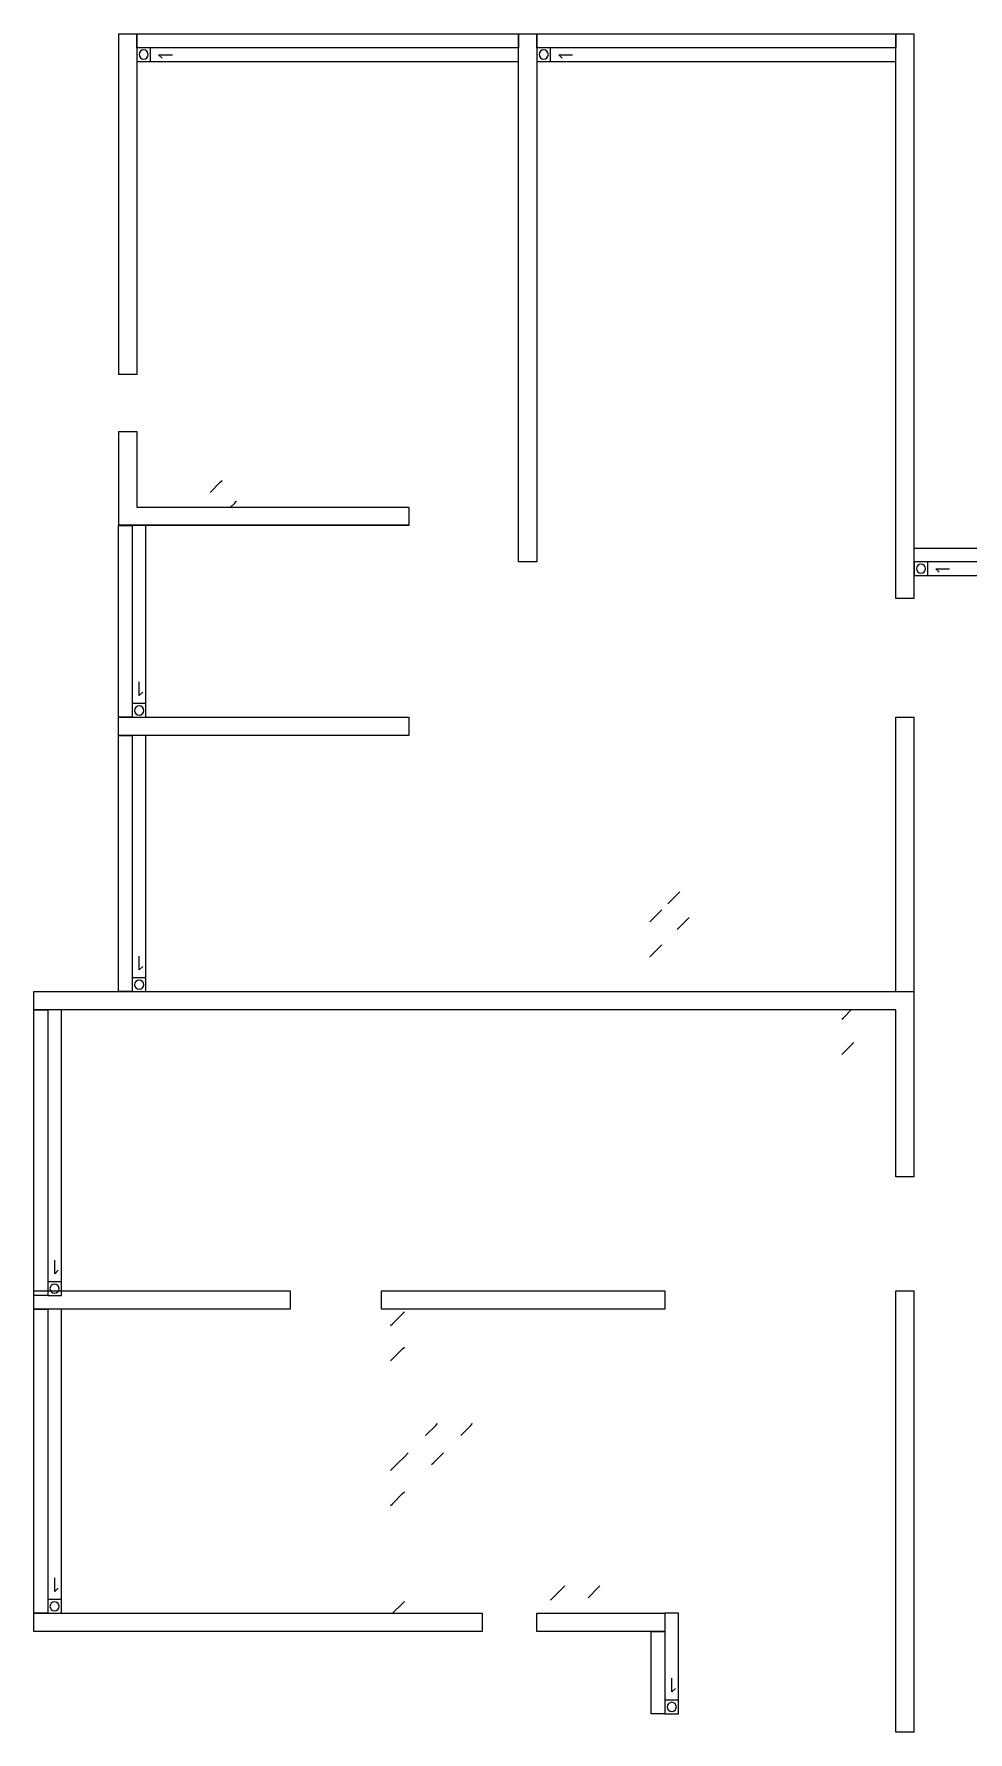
# Model space of a CAD drawing. Header units: millimetres. Extents: x -12551121 to 353735, y 112272 to 285506.
# Drawn here: x 83517 to 93732, y 161951 to 180527 of the extents above; entities that cross this region are included whole.
import ezdxf

# ---------------------------------------------------------------- set-up
doc = ezdxf.new("R2010")
doc.units = ezdxf.units.MM
doc.header["$MEASUREMENT"] = 0
for name, color, linetype in [('AM-LOW WALL', 2, 'Continuous'), ('AM-SCUPPERDRAIN', 2, 'Continuous'), ('SHEARWALL L9-L28', 4, 'Continuous')]:
    doc.layers.add(name, color=color, linetype=linetype)
doc.layers.add('WALL-FILL-1', color=9, linetype='Continuous', lineweight=9)
doc.layers.add('WALL-FILL-2', color=7, linetype='Continuous', lineweight=9)
pattern_1 = [(45, (4847680.4, 2641064.6), (-791.9596, 791.9596), []), (45, (4847680.4, 2642264.6), (-791.9596, 791.9596), [])]

# ---------------------------------------------------------------- blocks, each defined once
blk = doc.blocks.new('FT_1')
at = {"color": 0}
blk.add_lwpolyline([(-75, -75), (-75, 75), (75, 75), (75, -75)], close=True, dxfattribs=at)
blk.add_circle((0, 0), 50, dxfattribs=at)
blk = doc.blocks.new('riser')
at = {"layer": 'WALL-FILL-1'}
h = blk.add_hatch(dxfattribs=at)
h.set_pattern_fill('FP_1', color=251, style=0, pattern_type=2)
h.set_pattern_definition(pattern_1)
h.paths.add_polyline_path([(7547, -30242), (7545, -30222), (6477, -30222), (6478, -30242), (7539, -30242)])
h = blk.add_hatch(dxfattribs=at)
h.set_pattern_fill('FP_1', color=251, style=0, pattern_type=2)
h.set_pattern_definition(pattern_1)
h.paths.add_polyline_path([(7547, -30513), (7567, -30513), (7567, -30222), (7547, -30222), (7547, -30510)])
h = blk.add_hatch(dxfattribs=at)
h.set_pattern_fill('FP_1', color=251, style=0, pattern_type=2)
h.set_pattern_definition(pattern_1)
h.paths.add_polyline_path([(12490, -34742), (12517, -34742), (12517, -34722), (12087, -34722), (12087, -34742), (12467, -34742)])
h = blk.add_hatch(dxfattribs=at)
h.set_pattern_fill('FP_1', color=251, style=0, pattern_type=2)
h.set_pattern_definition(pattern_1)
h.paths.add_polyline_path([(12087, -35813), (12107, -35813), (12107, -34742), (12087, -34742), (12087, -35761)])
h = blk.add_hatch(dxfattribs=at)
h.set_pattern_fill('FP_1', color=251, style=0, pattern_type=2)
h.set_pattern_definition(pattern_1)
h.paths.add_polyline_path([(12517, -35813), (12517, -34742), (12497, -34742), (12497, -35813)])
h = blk.add_hatch(dxfattribs=at)
h.set_pattern_fill('FP_1', color=251, style=0, pattern_type=2)
h.set_pattern_definition(pattern_1)
h.paths.add_polyline_path([(14207, -35243), (14777, -35243), (14777, -35223), (14187, -35223), (14187, -35243)])
h = blk.add_hatch(dxfattribs=at)
h.set_pattern_fill('FP_1', color=251, style=0, pattern_type=2)
h.set_pattern_definition(pattern_1)
h.paths.add_polyline_path([(14207, -35813), (14207, -35243), (14187, -35243), (14187, -35813)])
h = blk.add_hatch(dxfattribs=at)
h.set_pattern_fill('FP_1', color=251, style=0, pattern_type=2)
h.set_pattern_definition(pattern_1)
h.paths.add_polyline_path([(14187, -36583), (14207, -36583), (14207, -36013), (14187, -36013), (14187, -36582)])
h = blk.add_hatch(dxfattribs=at)
h.set_pattern_fill('FP_1', color=251, style=0, pattern_type=2)
h.set_pattern_definition(pattern_1)
h.paths.add_polyline_path([(14777, -36603), (14777, -36583), (14187, -36583), (14187, -36603), (14770, -36603)])
h = blk.add_hatch(dxfattribs=at)
h.set_pattern_fill('FP_1', color=251, style=0, pattern_type=2)
h.set_pattern_definition(pattern_1)
h.paths.add_polyline_path([(9122, -39212), (9122, -39157), (9152, -39157), (9152, -39137), (9102, -39137), (9102, -39212)])
h.paths.add_polyline_path([(8202, -39212), (8202, -39137), (8152, -39137), (8152, -39157), (8182, -39157), (8182, -39212)])
h = blk.add_hatch(dxfattribs=at)
h.set_pattern_fill('FP_1', color=251, style=0, pattern_type=2)
h.set_pattern_definition(pattern_1)
h.paths.add_polyline_path([(9152, -39287), (9152, -39267), (9122, -39267), (9122, -39212), (9102, -39212), (9102, -39287), (9129, -39287)])
h.paths.add_polyline_path([(8202, -39287), (8202, -39212), (8182, -39212), (8182, -39267), (8152, -39267), (8152, -39287), (8193, -39287)])
h = blk.add_hatch(dxfattribs=at)
h.set_pattern_fill('FP_1', color=251, style=0, pattern_type=2)
h.set_pattern_definition(pattern_1)
h.paths.add_polyline_path([(9252, -40538), (9272, -40538), (9272, -39288), (9252, -39288), (9252, -40422)])
h = blk.add_hatch(dxfattribs=at)
h.set_pattern_fill('FP_1', color=251, style=0, pattern_type=2)
h.set_pattern_definition(pattern_1)
h.paths.add_polyline_path([(9382, -40538), (9402, -40538), (9402, -39288), (9382, -39288), (9382, -40422)])
h = blk.add_hatch(dxfattribs=at)
h.set_pattern_fill('FP_1', color=251, style=0, pattern_type=2)
h.set_pattern_definition(pattern_1)
h.paths.add_polyline_path([(9292, -40967), (9292, -40558), (9272, -40558), (9272, -40967)])
h = blk.add_hatch(dxfattribs=at)
h.set_pattern_fill('FP_1', color=251, style=0, pattern_type=2)
h.set_pattern_definition(pattern_1)
h.paths.add_polyline_path([(9382, -40558), (10482, -40558), (10482, -40538), (9382, -40538)])
h = blk.add_hatch(dxfattribs=at)
h.set_pattern_fill('FP_1', color=251, style=0, pattern_type=2)
h.set_pattern_definition(pattern_1)
h.paths.add_polyline_path([(10502, -40987), (10502, -40538), (10482, -40538), (10482, -40987)])
h = blk.add_hatch(dxfattribs=at)
h.set_pattern_fill('FP_1', color=251, style=0, pattern_type=2)
h.set_pattern_definition(pattern_1)
h.paths.add_polyline_path([(9272, -42613), (9272, -40987), (9252, -40987), (9252, -42613)])
h = blk.add_hatch(dxfattribs=at)
h.set_pattern_fill('FP_1', color=251, style=0, pattern_type=2)
h.set_pattern_definition(pattern_1)
h.paths.add_polyline_path([(10372, -40987), (10482, -40987), (10482, -40967), (9382, -40967), (9382, -40987), (10226, -40987)])
h = blk.add_hatch(dxfattribs=at)
h.set_pattern_fill('FP_1', color=251, style=0, pattern_type=2)
h.set_pattern_definition(pattern_1)
h.paths.add_polyline_path([(9402, -42613), (9402, -40987), (9382, -40987), (9382, -42613)])
h = blk.add_hatch(dxfattribs=at)
h.set_pattern_fill('FP_1', color=251, style=0, pattern_type=2)
h.set_pattern_definition(pattern_1)
h.paths.add_polyline_path([(11002, -42613), (11022, -42613), (11022, -42313), (11002, -42313), (11002, -42602)])
h = blk.add_hatch(dxfattribs=at)
h.set_pattern_fill('FP_1', color=251, style=0, pattern_type=2)
h.set_pattern_definition(pattern_1)
h.paths.add_polyline_path([(11448, -42333), (12232, -42333), (12230, -42313), (11022, -42313), (11022, -42333), (11205, -42333)])
h = blk.add_hatch(dxfattribs=at)
h.set_pattern_fill('FP_1', color=251, style=0, pattern_type=2)
h.set_pattern_definition(pattern_1)
h.paths.add_polyline_path([(12252, -42613), (12252, -42313), (12232, -42313), (12232, -42613)])
at = {"layer": 'WALL-FILL-2'}
h = blk.add_hatch(dxfattribs=at)
h.set_pattern_fill('FP_1', color=251, style=0, pattern_type=2)
h.set_pattern_definition(pattern_1)
h.paths.add_polyline_path([(6864, -30352), (7437, -30352), (7437, -30242), (6477, -30242), (6477, -30352), (6558, -30352)])
h = blk.add_hatch(dxfattribs=at)
h.set_pattern_fill('FP_1', color=251, style=0, pattern_type=2)
h.set_pattern_definition(pattern_1)
h.paths.add_polyline_path([(7447, -30513), (7547, -30510), (7547, -30242), (7437, -30242), (7437, -30513)])
h = blk.add_hatch(dxfattribs=at)
h.set_pattern_fill('FP_1', color=251, style=0, pattern_type=2)
h.set_pattern_definition(pattern_1)
h.paths.add_polyline_path([(12428, -34852), (12497, -34852), (12497, -34742), (12107, -34742), (12107, -34852), (12414, -34852)])
h = blk.add_hatch(dxfattribs=at)
h.set_pattern_fill('FP_1', color=251, style=0, pattern_type=2)
h.set_pattern_definition(pattern_1)
h.paths.add_polyline_path([(12207, -35813), (12217, -35813), (12217, -34852), (12107, -34852), (12107, -35813)])
h = blk.add_hatch(dxfattribs=at)
h.set_pattern_fill('FP_1', color=251, style=0, pattern_type=2)
h.set_pattern_definition(pattern_1)
h.paths.add_polyline_path([(12497, -35813), (12497, -34852), (12387, -34852), (12387, -35813)])
h = blk.add_hatch(dxfattribs=at)
h.set_pattern_fill('FP_1', color=251, style=0, pattern_type=2)
h.set_pattern_definition(pattern_1)
h.paths.add_polyline_path([(14370, -35353), (14777, -35353), (14775, -35243), (14207, -35243), (14207, -35353), (14329, -35353)])
h = blk.add_hatch(dxfattribs=at)
h.set_pattern_fill('FP_1', color=251, style=0, pattern_type=2)
h.set_pattern_definition(pattern_1)
h.paths.add_polyline_path([(14317, -35813), (14317, -35353), (14207, -35353), (14207, -35813)])
h = blk.add_hatch(dxfattribs=at)
h.set_pattern_fill('FP_1', color=251, style=0, pattern_type=2)
h.set_pattern_definition(pattern_1)
h.paths.add_polyline_path([(14207, -36473), (14317, -36473), (14317, -36013), (14207, -36013), (14207, -36114)])
h = blk.add_hatch(dxfattribs=at)
h.set_pattern_fill('FP_1', color=251, style=0, pattern_type=2)
h.set_pattern_definition(pattern_1)
h.paths.add_polyline_path([(14773, -36583), (14777, -36583), (14777, -36473), (14207, -36473), (14207, -36583), (14504, -36583)])
h = blk.add_hatch(dxfattribs=at)
h.set_pattern_fill('FP_1', color=251, style=0, pattern_type=2)
h.set_pattern_definition(pattern_1)
h.paths.add_polyline_path([(9152, -39267), (9152, -39157), (9122, -39157), (9122, -39267)])
h.paths.add_polyline_path([(8152, -39267), (8182, -39267), (8182, -39157), (8152, -39157), (8152, -39212)])
h = blk.add_hatch(dxfattribs=at)
h.set_pattern_fill('FP_1', color=251, style=0, pattern_type=2)
h.set_pattern_definition(pattern_1)
h.paths.add_polyline_path([(9292, -40558), (9382, -40558), (9382, -39288), (9272, -39288), (9272, -40558)])
h = blk.add_hatch(dxfattribs=at)
h.set_pattern_fill('FP_1', color=251, style=0, pattern_type=2)
h.set_pattern_definition(pattern_1)
h.paths.add_polyline_path([(9402, -40967), (9402, -40558), (9292, -40558), (9292, -40967), (9382, -40967)])
h = blk.add_hatch(dxfattribs=at)
h.set_pattern_fill('FP_1', color=251, style=0, pattern_type=2)
h.set_pattern_definition(pattern_1)
h.paths.add_polyline_path([(9402, -40668), (10372, -40667), (10372, -40558), (9402, -40558), (9402, -40667)])
h = blk.add_hatch(dxfattribs=at)
h.set_pattern_fill('FP_1', color=251, style=0, pattern_type=2)
h.set_pattern_definition(pattern_1)
h.paths.add_polyline_path([(10472, -40967), (10482, -40967), (10482, -40558), (10372, -40558), (10372, -40967)])
h = blk.add_hatch(dxfattribs=at)
h.set_pattern_fill('FP_1', color=251, style=0, pattern_type=2)
h.set_pattern_definition(pattern_1)
h.paths.add_polyline_path([(9402, -40967), (10372, -40967), (10372, -40857), (9402, -40858)])
h = blk.add_hatch(dxfattribs=at)
h.set_pattern_fill('FP_1', color=251, style=0, pattern_type=2)
h.set_pattern_definition(pattern_1)
h.paths.add_polyline_path([(9382, -42613), (9382, -40967), (9272, -40967), (9272, -42613)])
h = blk.add_hatch(dxfattribs=at)
h.set_pattern_fill('FP_1', color=251, style=0, pattern_type=2)
h.set_pattern_definition(pattern_1)
h.paths.add_polyline_path([(11022, -42613), (11132, -42613), (11132, -42333), (11022, -42333), (11022, -42602)])
h = blk.add_hatch(dxfattribs=at)
h.set_pattern_fill('FP_1', color=251, style=0, pattern_type=2)
h.set_pattern_definition(pattern_1)
h.paths.add_polyline_path([(11132, -42443), (12122, -42442), (12122, -42333), (11132, -42333), (11132, -42442)])
h = blk.add_hatch(dxfattribs=at)
h.set_pattern_fill('FP_1', color=251, style=0, pattern_type=2)
h.set_pattern_definition(pattern_1)
h.paths.add_polyline_path([(12232, -42613), (12232, -42333), (12122, -42333), (12122, -42613)])

msp = doc.modelspace()

# ---------------------------------------------------------------- linework, layer by layer
at = {"layer": 'AM-LOW WALL'}
for points in [[(88817.2, 180526.5), (88817.2, 180376.5), (84642.2, 180376.5), (84642.2, 180526.5)], [(92942.2, 180526.5), (92942.2, 180376.5), (89017.2, 180376.5), (89017.2, 180526.5)], [(84442.2, 175151.5), (84592.2, 175151.5), (84592.2, 173051.5), (84442.2, 173051.5)], [(94642.2, 174901.5), (94642.2, 174751.5), (93142.2, 174751.5), (93142.2, 174901.5)], [(84442.2, 172851.5), (84592.2, 172851.5), (84592.2, 170051.5), (84442.2, 170051.5)], [(83517.2, 169851.5), (83667.2, 169851.5), (83667.2, 166726.5), (83517.2, 166726.5)], [(83517.2, 166576.5), (83667.2, 166576.5), (83667.2, 163251.5), (83517.2, 163251.5)], [(90267.2, 163051.5), (90417.2, 163051.5), (90417.2, 162151.5), (90267.2, 162151.5)]]:
    msp.add_lwpolyline(points, close=True, dxfattribs=at)
at = {"layer": 'AM-LOW WALL', "elevation": 0}
for points in [[(88817.2, 180526.5), (88817.2, 180376.5), (84642.2, 180376.5), (84642.2, 180526.5)], [(92942.2, 180526.5), (92942.2, 180376.5), (89017.2, 180376.5), (89017.2, 180526.5)], [(84442.2, 175151.5), (84592.2, 175151.5), (84592.2, 173051.5), (84442.2, 173051.5)], [(94642.2, 174901.5), (94642.2, 174751.5), (93142.2, 174751.5), (93142.2, 174901.5)], [(84442.2, 172851.5), (84592.2, 172851.5), (84592.2, 170051.5), (84442.2, 170051.5)], [(83517.2, 169851.5), (83667.2, 169851.5), (83667.2, 166726.5), (83517.2, 166726.5)], [(83517.2, 166576.5), (83667.2, 166576.5), (83667.2, 163251.5), (83517.2, 163251.5)], [(90267.2, 163051.5), (90417.2, 163051.5), (90417.2, 162151.5), (90267.2, 162151.5)]]:
    msp.add_lwpolyline(points, close=True, dxfattribs=at)
at = {"layer": 'AM-SCUPPERDRAIN', "color": 9}
for points in [[(84792.2, 180226.5), (88817.2, 180226.5)], [(84917.9, 180262.5), (84880.4, 180300), (85030.4, 180300)], [(89167.2, 180226.5), (92942.2, 180226.5)], [(89292.9, 180262.5), (89255.4, 180300), (89405.4, 180300)], [(84742.2, 173201.5), (84742.2, 175151.5)], [(93417.9, 174637.5), (93380.4, 174675), (93530.4, 174675)], [(93142.2, 174601.5), (94642.2, 174601.5)], [(84706.2, 173327.1), (84668.7, 173289.6), (84668.7, 173439.6)], [(84742.2, 170201.5), (84742.2, 172851.5)], [(84706.2, 170327.1), (84668.7, 170289.6), (84668.7, 170439.6)], [(83817.2, 166876.5), (83817.2, 169851.5)], [(83781.2, 167002.1), (83743.7, 166964.6), (83743.7, 167114.6)], [(83817.2, 163401.5), (83817.2, 166576.5)], [(83781.2, 163527.1), (83743.7, 163489.6), (83743.7, 163639.6)], [(90567.2, 162301.5), (90567.2, 163251.5), (90417.2, 163251.5)], [(90531.2, 162427.1), (90493.7, 162389.6), (90493.7, 162539.6)]]:
    msp.add_lwpolyline(points, dxfattribs=at)
at = {"layer": 'AM-SCUPPERDRAIN', "color": 9, "elevation": 0}
for points in [[(84792.2, 180226.5), (88817.2, 180226.5)], [(84917.9, 180262.5), (84880.4, 180300), (85030.4, 180300)], [(89167.2, 180226.5), (92942.2, 180226.5)], [(89292.9, 180262.5), (89255.4, 180300), (89405.4, 180300)], [(84742.2, 173201.5), (84742.2, 175151.5)], [(93417.9, 174637.5), (93380.4, 174675), (93530.4, 174675)], [(93142.2, 174601.5), (94642.2, 174601.5)], [(84706.2, 173327.1), (84668.7, 173289.6), (84668.7, 173439.6)], [(84742.2, 170201.5), (84742.2, 172851.5)], [(84706.2, 170327.1), (84668.7, 170289.6), (84668.7, 170439.6)], [(83817.2, 166876.5), (83817.2, 169851.5)], [(83781.2, 167002.1), (83743.7, 166964.6), (83743.7, 167114.6)], [(83817.2, 163401.5), (83817.2, 166576.5)], [(83781.2, 163527.1), (83743.7, 163489.6), (83743.7, 163639.6)], [(90567.2, 162301.5), (90567.2, 163251.5), (90417.2, 163251.5)], [(90531.2, 162427.1), (90493.7, 162389.6), (90493.7, 162539.6)]]:
    msp.add_lwpolyline(points, dxfattribs=at)
at = {"layer": 'SHEARWALL L9-L28', "color": 1}
for p, q in [((84442.2, 180526.6, 0), (84642.2, 180526.6, 0)), ((84442.2, 180526.6, 0), (84442.2, 176801.4, 0)), ((84442.2, 180526.6, 0), (84642.2, 180526.6, 0)), ((84442.2, 180526.6, 0), (84442.2, 176801.4, 0)), ((84442.2, 180526.6, 0), (84642.2, 180526.6, 0)), ((84442.2, 180526.6, 0), (84442.2, 176801.4, 0)), ((84442.2, 180526.6, 0), (84642.2, 180526.6, 0)), ((84442.2, 180526.6, 0), (84442.2, 176801.4, 0)), ((84442.2, 180526.6, 0), (84642.2, 180526.6, 0)), ((84442.2, 180526.6, 0), (84442.2, 176801.4, 0)), ((84442.2, 180526.6, 0), (84642.2, 180526.6, 0)), ((84442.2, 180526.6, 0), (84442.2, 176801.4, 0)), ((84442.2, 180526.6, 0), (84642.2, 180526.6, 0)), ((84442.2, 180526.6, 0), (84442.2, 176801.4, 0)), ((84442.2, 180526.5, 0), (84642.2, 180526.5, 0)), ((84442.2, 180526.5), (84442.2, 176801.3)), ((84442.2, 180526.5), (84642.2, 180526.5)), ((84442.2, 180526.5, 0), (84442.2, 176801.3, 0)), ((84442.2, 180526.5, 0), (84642.2, 180526.5, 0)), ((84442.2, 180526.5, 0), (84442.2, 176801.3, 0)), ((84442.2, 180526.5, 0), (84642.2, 180526.5, 0)), ((84442.2, 180526.5, 0), (84442.2, 176801.3, 0)), ((84442.2, 180526.5, 0), (84642.2, 180526.5, 0)), ((84442.2, 180526.5, 0), (84442.2, 176801.3, 0)), ((84442.2, 180526.5, 0), (84642.2, 180526.5, 0)), ((84442.2, 180526.5, 0), (84442.2, 176801.3, 0)), ((84442.2, 180526.5, 0), (84642.2, 180526.5, 0)), ((84442.2, 180526.5, 0), (84442.2, 176801.4, 0)), ((84642.2, 180526.6, 0), (84642.2, 176801.4, 0)), ((84642.2, 180526.6, 0), (84642.2, 176801.4, 0)), ((84642.2, 180526.6, 0), (84642.2, 176801.4, 0)), ((84642.2, 180526.6, 0), (84642.2, 176801.4, 0)), ((84642.2, 180526.6, 0), (84642.2, 176801.4, 0)), ((84642.2, 180526.6, 0), (84642.2, 176801.4, 0)), ((84642.2, 180526.6, 0), (84642.2, 176801.4, 0)), ((84642.2, 180526.5), (84642.2, 176801.3)), ((84642.2, 180526.5, 0), (84642.2, 176801.3, 0)), ((84642.2, 180526.5, 0), (84642.2, 176801.3, 0)), ((84642.2, 180526.5, 0), (84642.2, 176801.3, 0)), ((84642.2, 180526.5, 0), (84642.2, 176801.3, 0)), ((84642.2, 180526.5, 0), (84642.2, 176801.3, 0)), ((84642.2, 180526.5, 0), (84642.2, 176801.4, 0)), ((88817.2, 174751.5, 0), (88817.2, 180526.3, 0)), ((88817.2, 180526.3, 0), (89017.2, 180526.3, 0)), ((88817.2, 174751.5, 0), (88817.2, 180526.3, 0)), ((88817.2, 180526.3, 0), (89017.2, 180526.3, 0)), ((88817.2, 174751.6, 0), (88817.2, 180526.3, 0)), ((88817.2, 180526.3, 0), (89017.2, 180526.3, 0)), ((88817.2, 174751.6, 0), (88817.2, 180526.3, 0)), ((88817.2, 180526.3, 0), (89017.2, 180526.3, 0)), ((88817.2, 174751.6, 0), (88817.2, 180526.3, 0)), ((88817.2, 180526.3, 0), (89017.2, 180526.3, 0)), ((88817.2, 174751.6, 0), (88817.2, 180526.3, 0)), ((88817.2, 180526.3, 0), (89017.2, 180526.3, 0)), ((88817.2, 174751.6, 0), (88817.2, 180526.3, 0)), ((88817.2, 180526.3, 0), (89017.2, 180526.3, 0)), ((88817.2, 174751.6, 0), (88817.2, 180526.3, 0)), ((88817.2, 180526.3, 0), (89017.2, 180526.3, 0)), ((88817.2, 174751.6, 0), (88817.2, 180526.3, 0)), ((88817.2, 180526.3, 0), (89017.2, 180526.3, 0)), ((88817.2, 174751.5, 0), (88817.2, 180526.2, 0)), ((88817.2, 180526.2, 0), (89017.2, 180526.2, 0)), ((88817.2, 174751.5), (88817.2, 180526.2)), ((88817.2, 180526.2), (89017.2, 180526.2)), ((88817.2, 174751.5, 0), (88817.2, 180526.2, 0)), ((88817.2, 180526.2, 0), (89017.2, 180526.2, 0)), ((88817.2, 174751.5, 0), (88817.2, 180526.2, 0)), ((88817.2, 180526.2, 0), (89017.2, 180526.2, 0)), ((88817.2, 174751.5, 0), (88817.2, 180526.2, 0)), ((88817.2, 180526.2, 0), (89017.2, 180526.2, 0)), ((89017.2, 180526.3, 0), (89017.2, 174751.5, 0)), ((89017.2, 180526.3, 0), (89017.2, 174751.5, 0)), ((89017.2, 180526.3, 0), (89017.2, 174751.6, 0)), ((89017.2, 180526.3, 0), (89017.2, 174751.6, 0)), ((89017.2, 180526.3, 0), (89017.2, 174751.6, 0)), ((89017.2, 180526.3, 0), (89017.2, 174751.6, 0)), ((89017.2, 180526.3, 0), (89017.2, 174751.6, 0)), ((89017.2, 180526.3, 0), (89017.2, 174751.6, 0)), ((89017.2, 180526.3, 0), (89017.2, 174751.6, 0)), ((89017.2, 180526.2, 0), (89017.2, 174751.5, 0)), ((89017.2, 180526.2), (89017.2, 174751.5)), ((89017.2, 180526.2, 0), (89017.2, 174751.5, 0)), ((89017.2, 180526.2, 0), (89017.2, 174751.5, 0)), ((89017.2, 180526.2, 0), (89017.2, 174751.5, 0)), ((92942.2, 180526.3, 0), (93142.2, 180526.3, 0)), ((92942.2, 174352.1, 0), (92942.2, 180526.3, 0)), ((92942.2, 180526.3, 0), (93142.2, 180526.3, 0)), ((92942.2, 174352.1, 0), (92942.2, 180526.3, 0)), ((92942.2, 180526.3, 0), (93142.2, 180526.3, 0)), ((92942.2, 174352.1, 0), (92942.2, 180526.3, 0)), ((92942.2, 180526.3, 0), (93142.2, 180526.3, 0)), ((92942.2, 174352.1, 0), (92942.2, 180526.3, 0)), ((92942.2, 180526.3, 0), (93142.2, 180526.3, 0)), ((92942.2, 174352.1, 0), (92942.2, 180526.3, 0)), ((92942.2, 180526.3, 0), (93142.2, 180526.3, 0)), ((92942.2, 174352.1, 0), (92942.2, 180526.3, 0)), ((92942.2, 180526.3, 0), (93142.2, 180526.3, 0)), ((92942.2, 174352.1, 0), (92942.2, 180526.3, 0)), ((92942.2, 180526.3, 0), (93142.2, 180526.3, 0)), ((92942.2, 174352.1, 0), (92942.2, 180526.3, 0)), ((92942.2, 180526.3, 0), (93142.2, 180526.3, 0)), ((92942.2, 174352.2, 0), (92942.2, 180526.3, 0)), ((92942.2, 180526.2, 0), (93142.2, 180526.2, 0)), ((92942.2, 174352), (92942.2, 180526.2)), ((92942.2, 180526.2), (93142.2, 180526.2)), ((92942.2, 174352, 0), (92942.2, 180526.2, 0)), ((92942.2, 180526.2, 0), (93142.2, 180526.2, 0)), ((92942.2, 174352, 0), (92942.2, 180526.2, 0)), ((92942.2, 180526.2, 0), (93142.2, 180526.2, 0)), ((92942.2, 174352, 0), (92942.2, 180526.2, 0)), ((92942.2, 180526.2, 0), (93142.2, 180526.2, 0)), ((92942.2, 174352.1, 0), (92942.2, 180526.2, 0)), ((93142.2, 174352.1, 0), (93142.2, 180526.3, 0)), ((93142.2, 174352.1, 0), (93142.2, 180526.3, 0)), ((93142.2, 174352.1, 0), (93142.2, 180526.3, 0)), ((93142.2, 174352.1, 0), (93142.2, 180526.3, 0)), ((93142.2, 174352.1, 0), (93142.2, 180526.3, 0)), ((93142.2, 174352.1, 0), (93142.2, 180526.3, 0)), ((93142.2, 174352.1, 0), (93142.2, 180526.3, 0)), ((93142.2, 174352.1, 0), (93142.2, 180526.3, 0)), ((93142.2, 174352.2, 0), (93142.2, 180526.3, 0)), ((93142.2, 174352), (93142.2, 180526.2)), ((93142.2, 174352, 0), (93142.2, 180526.2, 0)), ((93142.2, 174352, 0), (93142.2, 180526.2, 0)), ((93142.2, 174352, 0), (93142.2, 180526.2, 0)), ((93142.2, 174352.1, 0), (93142.2, 180526.2, 0)), ((84642.2, 176801.4, 0), (84442.2, 176801.4, 0)), ((84642.2, 176801.4, 0), (84442.2, 176801.4, 0)), ((84642.2, 176801.4, 0), (84442.2, 176801.4, 0)), ((84642.2, 176801.4, 0), (84442.2, 176801.4, 0)), ((84642.2, 176801.4, 0), (84442.2, 176801.4, 0)), ((84642.2, 176801.4, 0), (84442.2, 176801.4, 0)), ((84642.2, 176801.4, 0), (84442.2, 176801.4, 0)), ((84642.2, 176801.4, 0), (84442.2, 176801.4, 0)), ((84642.2, 176801.3, 0), (84442.2, 176801.3, 0)), ((84642.2, 176801.3), (84442.2, 176801.3)), ((84642.2, 176801.3, 0), (84442.2, 176801.3, 0)), ((84642.2, 176801.3, 0), (84442.2, 176801.3, 0)), ((84642.2, 176801.3, 0), (84442.2, 176801.3, 0)), ((84642.2, 176801.3, 0), (84442.2, 176801.3, 0)), ((84442.2, 176176.6, 0), (84642.2, 176176.6, 0)), ((84442.2, 176176.6, 0), (84442.2, 175151.6, 0)), ((84442.2, 176176.6, 0), (84642.2, 176176.6, 0)), ((84442.2, 176176.6, 0), (84442.2, 175151.6, 0)), ((84442.2, 176176.6, 0), (84642.2, 176176.6, 0)), ((84442.2, 176176.6, 0), (84442.2, 175151.6, 0)), ((84442.2, 176176.6, 0), (84642.2, 176176.6, 0)), ((84442.2, 176176.6, 0), (84442.2, 175151.6, 0)), ((84442.2, 176176.6, 0), (84642.2, 176176.6, 0)), ((84442.2, 176176.6, 0), (84442.2, 175151.6, 0)), ((84442.2, 176176.6, 0), (84642.2, 176176.6, 0)), ((84442.2, 176176.6, 0), (84442.2, 175151.6, 0)), ((84442.2, 176176.5, 0), (84642.2, 176176.5, 0)), ((84442.2, 176176.5), (84442.2, 175151.5)), ((84442.2, 176176.5), (84642.2, 176176.5)), ((84442.2, 176176.5, 0), (84442.2, 175151.5, 0)), ((84442.2, 176176.5, 0), (84642.2, 176176.5, 0)), ((84442.2, 176176.5, 0), (84442.2, 175151.5, 0)), ((84442.2, 176176.5, 0), (84642.2, 176176.5, 0)), ((84442.2, 176176.5, 0), (84442.2, 175151.5, 0)), ((84442.2, 176176.5, 0), (84642.2, 176176.5, 0)), ((84442.2, 176176.5, 0), (84442.2, 175151.5, 0)), ((84442.2, 176176.5, 0), (84642.2, 176176.5, 0)), ((84442.2, 176176.5, 0), (84442.2, 175151.5, 0)), ((84442.2, 176176.5, 0), (84642.2, 176176.5, 0)), ((84442.2, 176176.5, 0), (84442.2, 175151.5, 0)), ((84442.2, 176176.5, 0), (84642.2, 176176.5, 0)), ((84442.2, 176176.5, 0), (84442.2, 175151.6, 0)), ((84642.2, 176176.6, 0), (84642.2, 175351.6, 0)), ((84642.2, 176176.6, 0), (84642.2, 175351.6, 0)), ((84642.2, 176176.6, 0), (84642.2, 175351.6, 0)), ((84642.2, 176176.6, 0), (84642.2, 175351.6, 0)), ((84642.2, 176176.6, 0), (84642.2, 175351.6, 0)), ((84642.2, 176176.6, 0), (84642.2, 175351.6, 0)), ((84642.2, 176176.5), (84642.2, 175351.5)), ((84642.2, 176176.5, 0), (84642.2, 175351.5, 0)), ((84642.2, 176176.5, 0), (84642.2, 175351.5, 0)), ((84642.2, 176176.5, 0), (84642.2, 175351.5, 0)), ((84642.2, 176176.5, 0), (84642.2, 175351.5, 0)), ((84642.2, 176176.5, 0), (84642.2, 175351.5, 0)), ((84642.2, 176176.5, 0), (84642.2, 175351.5, 0)), ((84642.2, 176176.5, 0), (84642.2, 175351.6, 0)), ((84642.2, 175351.6, 0), (87617.1, 175351.6, 0)), ((84642.2, 175351.6, 0), (87617.1, 175351.6, 0)), ((84642.2, 175351.6, 0), (87617.1, 175351.6, 0)), ((84642.2, 175351.6, 0), (87617.1, 175351.6, 0)), ((84642.2, 175351.6, 0), (87617.1, 175351.6, 0)), ((84642.2, 175351.6, 0), (87617.1, 175351.6, 0)), ((84642.2, 175351.6, 0), (87617.1, 175351.6, 0)), ((84642.2, 175351.5, 0), (87617.1, 175351.5, 0)), ((84642.2, 175351.5), (87617.1, 175351.5)), ((84642.2, 175351.5, 0), (87617.1, 175351.5, 0)), ((84642.2, 175351.5, 0), (87617.1, 175351.5, 0)), ((84642.2, 175351.5, 0), (87617.1, 175351.5, 0)), ((84642.2, 175351.5, 0), (87617.1, 175351.5, 0)), ((84642.2, 175351.5, 0), (87617.1, 175351.5, 0)), ((87617.1, 175351.6, 0), (87617.1, 175151.6, 0)), ((87617.1, 175351.6, 0), (87617.1, 175151.6, 0)), ((87617.1, 175351.6, 0), (87617.1, 175151.6, 0)), ((87617.1, 175351.6, 0), (87617.1, 175151.6, 0)), ((87617.1, 175351.6, 0), (87617.1, 175151.6, 0)), ((87617.1, 175351.6, 0), (87617.1, 175151.6, 0)), ((87617.1, 175351.6, 0), (87617.1, 175151.6, 0)), ((87617.1, 175351.5, 0), (87617.1, 175151.5, 0)), ((87617.1, 175351.5), (87617.1, 175151.5)), ((87617.1, 175351.5, 0), (87617.1, 175151.5, 0)), ((87617.1, 175351.5, 0), (87617.1, 175151.5, 0)), ((87617.1, 175351.5, 0), (87617.1, 175151.5, 0)), ((87617.1, 175351.5, 0), (87617.1, 175151.5, 0)), ((87617.1, 175351.5, 0), (87617.1, 175151.5, 0)), ((87617.1, 175151.6, 0), (84442.2, 175151.6, 0)), ((87617.1, 175151.6, 0), (84442.2, 175151.6, 0)), ((87617.1, 175151.6, 0), (84442.2, 175151.6, 0)), ((87617.1, 175151.6, 0), (84442.2, 175151.6, 0)), ((87617.1, 175151.6, 0), (84442.2, 175151.6, 0)), ((87617.1, 175151.6, 0), (84442.2, 175151.6, 0)), ((87617.1, 175151.6, 0), (84442.2, 175151.6, 0)), ((87617.1, 175151.5, 0), (84442.2, 175151.5, 0)), ((87617.1, 175151.5), (84442.2, 175151.5)), ((87617.1, 175151.5, 0), (84442.2, 175151.5, 0)), ((87617.1, 175151.5, 0), (84442.2, 175151.5, 0)), ((87617.1, 175151.5, 0), (84442.2, 175151.5, 0)), ((87617.1, 175151.5, 0), (84442.2, 175151.5, 0)), ((87617.1, 175151.5, 0), (84442.2, 175151.5, 0)), ((89017.2, 174751.6, 0), (88817.2, 174751.6, 0)), ((89017.2, 174751.6, 0), (88817.2, 174751.6, 0)), ((89017.2, 174751.6, 0), (88817.2, 174751.6, 0)), ((89017.2, 174751.6, 0), (88817.2, 174751.6, 0)), ((89017.2, 174751.6, 0), (88817.2, 174751.6, 0)), ((89017.2, 174751.6, 0), (88817.2, 174751.6, 0)), ((89017.2, 174751.6, 0), (88817.2, 174751.6, 0)), ((89017.2, 174751.5, 0), (88817.2, 174751.5, 0)), ((89017.2, 174751.5), (88817.2, 174751.5)), ((89017.2, 174751.5, 0), (88817.2, 174751.5, 0)), ((89017.2, 174751.5, 0), (88817.2, 174751.5, 0)), ((89017.2, 174751.5, 0), (88817.2, 174751.5, 0)), ((89017.2, 174751.5, 0), (88817.2, 174751.5, 0)), ((89017.2, 174751.5, 0), (88817.2, 174751.5, 0)), ((93142.2, 174352.2, 0), (92942.2, 174352.2, 0)), ((93142.2, 174352.1, 0), (92942.2, 174352.1, 0)), ((93142.2, 174352.1, 0), (92942.2, 174352.1, 0)), ((93142.2, 174352.1, 0), (92942.2, 174352.1, 0)), ((93142.2, 174352.1, 0), (92942.2, 174352.1, 0)), ((93142.2, 174352.1, 0), (92942.2, 174352.1, 0)), ((93142.2, 174352.1, 0), (92942.2, 174352.1, 0)), ((93142.2, 174352.1, 0), (92942.2, 174352.1, 0)), ((93142.2, 174352.1, 0), (92942.2, 174352.1, 0)), ((93142.2, 174352.1, 0), (92942.2, 174352.1, 0)), ((93142.2, 174352, 0), (92942.2, 174352, 0)), ((93142.2, 174352), (92942.2, 174352)), ((93142.2, 174352, 0), (92942.2, 174352, 0)), ((93142.2, 174352, 0), (92942.2, 174352, 0)), ((92942.2, 173051.6, 0), (93142.2, 173051.6, 0)), ((92942.2, 170051.6, 0), (92942.2, 173051.6, 0)), ((92942.2, 173051.6, 0), (93142.2, 173051.6, 0)), ((92942.2, 170051.6, 0), (92942.2, 173051.6, 0)), ((92942.2, 173051.6, 0), (93142.2, 173051.6, 0)), ((92942.2, 170051.6, 0), (92942.2, 173051.6, 0)), ((92942.2, 173051.6, 0), (93142.2, 173051.6, 0)), ((92942.2, 170051.6, 0), (92942.2, 173051.6, 0)), ((92942.2, 173051.6, 0), (93142.2, 173051.6, 0)), ((92942.2, 170051.6, 0), (92942.2, 173051.6, 0)), ((92942.2, 173051.6, 0), (93142.2, 173051.6, 0)), ((92942.2, 170051.6, 0), (92942.2, 173051.6, 0)), ((92942.2, 173051.5, 0), (93142.2, 173051.5, 0)), ((92942.2, 170051.5), (92942.2, 173051.5)), ((92942.2, 173051.5), (93142.2, 173051.5)), ((92942.2, 170051.5, 0), (92942.2, 173051.5, 0)), ((92942.2, 173051.5, 0), (93142.2, 173051.5, 0)), ((92942.2, 170051.5, 0), (92942.2, 173051.5, 0)), ((92942.2, 173051.5, 0), (93142.2, 173051.5, 0)), ((92942.2, 170051.5, 0), (92942.2, 173051.5, 0)), ((92942.2, 173051.5, 0), (93142.2, 173051.5, 0)), ((92942.2, 170051.5, 0), (92942.2, 173051.5, 0)), ((92942.2, 173051.5, 0), (93142.2, 173051.5, 0)), ((92942.2, 170051.5, 0), (92942.2, 173051.5, 0)), ((92942.2, 173051.5, 0), (93142.2, 173051.5, 0)), ((92942.2, 170051.5, 0), (92942.2, 173051.5, 0)), ((92942.2, 173051.5, 0), (93142.2, 173051.5, 0)), ((92942.2, 170051.6, 0), (92942.2, 173051.5, 0)), ((93142.2, 168026.6, 0), (93142.2, 173051.6, 0)), ((93142.2, 168026.6, 0), (93142.2, 173051.6, 0)), ((93142.2, 168026.6, 0), (93142.2, 173051.6, 0)), ((93142.2, 168026.6, 0), (93142.2, 173051.6, 0)), ((93142.2, 168026.6, 0), (93142.2, 173051.6, 0)), ((93142.2, 168026.6, 0), (93142.2, 173051.6, 0)), ((93142.2, 168026.5), (93142.2, 173051.5)), ((93142.2, 168026.5, 0), (93142.2, 173051.5, 0)), ((93142.2, 168026.5, 0), (93142.2, 173051.5, 0)), ((93142.2, 168026.5, 0), (93142.2, 173051.5, 0)), ((93142.2, 168026.5, 0), (93142.2, 173051.5, 0)), ((93142.2, 168026.5, 0), (93142.2, 173051.5, 0)), ((93142.2, 168026.5, 0), (93142.2, 173051.5, 0)), ((93142.2, 168026.5, 0), (93142.2, 173051.5, 0)), ((83517.1, 170051.6, 0), (88817.2, 170051.6, 0)), ((83517.1, 169851.6, 0), (83517.1, 170051.6, 0)), ((83517.1, 170051.6, 0), (88817.2, 170051.6, 0)), ((83517.1, 169851.6, 0), (83517.1, 170051.6, 0)), ((83517.1, 170051.6, 0), (88817.2, 170051.6, 0)), ((83517.1, 169851.6, 0), (83517.1, 170051.6, 0)), ((83517.1, 170051.6, 0), (88817.2, 170051.6, 0)), ((83517.1, 169851.6, 0), (83517.1, 170051.6, 0)), ((83517.1, 170051.6, 0), (88817.2, 170051.6, 0)), ((83517.1, 169851.6, 0), (83517.1, 170051.6, 0)), ((83517.1, 170051.6, 0), (88817.2, 170051.6, 0)), ((83517.1, 169851.6, 0), (83517.1, 170051.6, 0)), ((83517.1, 170051.6, 0), (88817.2, 170051.6, 0)), ((83517.1, 169851.6, 0), (83517.1, 170051.6, 0)), ((83517.1, 170051.5, 0), (88817.2, 170051.5, 0)), ((83517.1, 169851.5, 0), (83517.1, 170051.5, 0)), ((83517.1, 170051.5), (88817.2, 170051.5)), ((83517.1, 169851.5), (83517.1, 170051.5)), ((83517.1, 170051.5, 0), (88817.2, 170051.5, 0)), ((83517.1, 169851.5, 0), (83517.1, 170051.5, 0)), ((83517.1, 170051.5, 0), (88817.2, 170051.5, 0)), ((83517.1, 169851.5, 0), (83517.1, 170051.5, 0)), ((83517.1, 170051.5, 0), (88817.2, 170051.5, 0)), ((83517.1, 169851.5, 0), (83517.1, 170051.5, 0)), ((83517.1, 170051.5, 0), (88817.2, 170051.5, 0)), ((83517.1, 169851.5, 0), (83517.1, 170051.5, 0)), ((83517.1, 170051.5, 0), (88817.2, 170051.5, 0)), ((83517.1, 169851.5, 0), (83517.1, 170051.5, 0)), ((88817.2, 170051.6, 0), (88817.2, 170051.6, 0)), ((88817.2, 170051.6, 0), (89017.2, 170051.6, 0)), ((88817.2, 170051.6, 0), (88817.2, 170051.6, 0)), ((88817.2, 170051.6, 0), (89017.2, 170051.6, 0)), ((88817.2, 170051.6, 0), (88817.2, 170051.6, 0)), ((88817.2, 170051.6, 0), (89017.2, 170051.6, 0)), ((88817.2, 170051.6, 0), (88817.2, 170051.6, 0)), ((88817.2, 170051.6, 0), (89017.2, 170051.6, 0)), ((88817.2, 170051.6, 0), (88817.2, 170051.6, 0)), ((88817.2, 170051.6, 0), (89017.2, 170051.6, 0)), ((88817.2, 170051.6, 0), (88817.2, 170051.6, 0)), ((88817.2, 170051.6, 0), (89017.2, 170051.6, 0)), ((88817.2, 170051.6, 0), (88817.2, 170051.6, 0)), ((88817.2, 170051.6, 0), (89017.2, 170051.6, 0)), ((88817.2, 170051.5, 0), (88817.2, 170051.5, 0)), ((88817.2, 170051.5, 0), (89017.2, 170051.5, 0)), ((88817.2, 170051.5), (88817.2, 170051.5)), ((88817.2, 170051.5), (89017.2, 170051.5)), ((88817.2, 170051.5, 0), (88817.2, 170051.5, 0)), ((88817.2, 170051.5, 0), (89017.2, 170051.5, 0)), ((88817.2, 170051.5, 0), (88817.2, 170051.5, 0)), ((88817.2, 170051.5, 0), (89017.2, 170051.5, 0)), ((88817.2, 170051.5, 0), (88817.2, 170051.5, 0)), ((88817.2, 170051.5, 0), (89017.2, 170051.5, 0)), ((88817.2, 170051.5, 0), (88817.2, 170051.5, 0)), ((88817.2, 170051.5, 0), (89017.2, 170051.5, 0)), ((88817.2, 170051.5, 0), (88817.2, 170051.5, 0)), ((88817.2, 170051.5, 0), (89017.2, 170051.5, 0)), ((89017.2, 170051.6, 0), (93142.2, 170051.6, 0)), ((89017.2, 170051.6, 0), (92942.2, 170051.6, 0)), ((89017.2, 170051.6, 0), (89017.2, 170051.6, 0)), ((89017.2, 170051.6, 0), (93142.2, 170051.6, 0)), ((89017.2, 170051.6, 0), (92942.2, 170051.6, 0)), ((89017.2, 170051.6, 0), (89017.2, 170051.6, 0)), ((89017.2, 170051.6, 0), (93142.2, 170051.6, 0)), ((89017.2, 170051.6, 0), (92942.2, 170051.6, 0)), ((89017.2, 170051.6, 0), (89017.2, 170051.6, 0)), ((89017.2, 170051.6, 0), (93142.2, 170051.6, 0)), ((89017.2, 170051.6, 0), (92942.2, 170051.6, 0)), ((89017.2, 170051.6, 0), (89017.2, 170051.6, 0)), ((89017.2, 170051.6, 0), (93142.2, 170051.6, 0)), ((89017.2, 170051.6, 0), (92942.2, 170051.6, 0)), ((89017.2, 170051.6, 0), (89017.2, 170051.6, 0)), ((89017.2, 170051.6, 0), (93142.2, 170051.6, 0)), ((89017.2, 170051.6, 0), (92942.2, 170051.6, 0)), ((89017.2, 170051.6, 0), (89017.2, 170051.6, 0)), ((89017.2, 170051.6, 0), (93142.2, 170051.6, 0)), ((89017.2, 170051.6, 0), (92942.2, 170051.6, 0)), ((89017.2, 170051.6, 0), (89017.2, 170051.6, 0)), ((89017.2, 170051.5, 0), (93142.2, 170051.5, 0)), ((89017.2, 170051.5, 0), (92942.2, 170051.5, 0)), ((89017.2, 170051.5, 0), (89017.2, 170051.5, 0)), ((89017.2, 170051.5), (93142.2, 170051.5)), ((89017.2, 170051.5), (92942.2, 170051.5)), ((89017.2, 170051.5), (89017.2, 170051.5)), ((89017.2, 170051.5, 0), (93142.2, 170051.5, 0)), ((89017.2, 170051.5, 0), (92942.2, 170051.5, 0)), ((89017.2, 170051.5, 0), (89017.2, 170051.5, 0)), ((89017.2, 170051.5, 0), (93142.2, 170051.5, 0)), ((89017.2, 170051.5, 0), (92942.2, 170051.5, 0)), ((89017.2, 170051.5, 0), (89017.2, 170051.5, 0)), ((89017.2, 170051.5, 0), (93142.2, 170051.5, 0)), ((89017.2, 170051.5, 0), (92942.2, 170051.5, 0)), ((89017.2, 170051.5, 0), (89017.2, 170051.5, 0)), ((89017.2, 170051.5, 0), (93142.2, 170051.5, 0)), ((89017.2, 170051.5, 0), (92942.2, 170051.5, 0)), ((89017.2, 170051.5, 0), (89017.2, 170051.5, 0)), ((89017.2, 170051.5, 0), (93142.2, 170051.5, 0)), ((89017.2, 170051.5, 0), (92942.2, 170051.5, 0)), ((89017.2, 170051.5, 0), (89017.2, 170051.5, 0)), ((92942.2, 169851.6, 0), (83517.1, 169851.6, 0)), ((92942.2, 169851.6, 0), (83517.1, 169851.6, 0)), ((92942.2, 169851.6, 0), (83517.1, 169851.6, 0)), ((92942.2, 169851.6, 0), (83517.1, 169851.6, 0)), ((92942.2, 169851.6, 0), (83517.1, 169851.6, 0)), ((92942.2, 169851.6, 0), (83517.1, 169851.6, 0)), ((92942.2, 169851.6, 0), (83517.1, 169851.6, 0)), ((92942.2, 169851.5, 0), (83517.1, 169851.5, 0)), ((92942.2, 169851.5), (83517.1, 169851.5)), ((92942.2, 169851.5, 0), (83517.1, 169851.5, 0)), ((92942.2, 169851.5, 0), (83517.1, 169851.5, 0)), ((92942.2, 169851.5, 0), (83517.1, 169851.5, 0)), ((92942.2, 169851.5, 0), (83517.1, 169851.5, 0)), ((92942.2, 169851.5, 0), (83517.1, 169851.5, 0)), ((92942.2, 168026.5, 0), (92942.2, 169851.6, 0)), ((92942.2, 168026.6, 0), (92942.2, 169851.6, 0)), ((92942.2, 168026.6, 0), (92942.2, 169851.6, 0)), ((92942.2, 168026.6, 0), (92942.2, 169851.6, 0)), ((92942.2, 168026.6, 0), (92942.2, 169851.6, 0)), ((92942.2, 168026.6, 0), (92942.2, 169851.6, 0)), ((92942.2, 168026.6, 0), (92942.2, 169851.6, 0)), ((92942.2, 168026.5), (92942.2, 169851.5)), ((92942.2, 168026.5, 0), (92942.2, 169851.5, 0)), ((92942.2, 168026.5, 0), (92942.2, 169851.5, 0)), ((92942.2, 168026.5, 0), (92942.2, 169851.5, 0)), ((92942.2, 168026.5, 0), (92942.2, 169851.5, 0)), ((92942.2, 168026.5, 0), (92942.2, 169851.5, 0)), ((92942.2, 168026.5, 0), (92942.2, 169851.5, 0)), ((93142.2, 168026.6, 0), (92942.2, 168026.6, 0)), ((93142.2, 168026.6, 0), (92942.2, 168026.6, 0)), ((93142.2, 168026.6, 0), (92942.2, 168026.6, 0)), ((93142.2, 168026.6, 0), (92942.2, 168026.6, 0)), ((93142.2, 168026.6, 0), (92942.2, 168026.6, 0)), ((93142.2, 168026.6, 0), (92942.2, 168026.6, 0)), ((93142.2, 168026.5, 0), (92942.2, 168026.5, 0)), ((93142.2, 168026.5), (92942.2, 168026.5)), ((93142.2, 168026.5, 0), (92942.2, 168026.5, 0)), ((93142.2, 168026.5, 0), (92942.2, 168026.5, 0)), ((93142.2, 168026.5, 0), (92942.2, 168026.5, 0)), ((93142.2, 168026.5, 0), (92942.2, 168026.5, 0)), ((93142.2, 168026.5, 0), (92942.2, 168026.5, 0)), ((93142.2, 168026.5, 0), (92942.2, 168026.5, 0)), ((92942.2, 166776.7, 0), (93142.2, 166776.7, 0)), ((92942.2, 161951.6, 0), (92942.2, 166776.7, 0)), ((92942.2, 166776.7, 0), (93142.2, 166776.7, 0)), ((92942.2, 161951.6, 0), (92942.2, 166776.7, 0)), ((92942.2, 166776.6, 0), (93142.2, 166776.6, 0)), ((92942.2, 161951.5, 0), (92942.2, 166776.6, 0)), ((92942.2, 166776.6, 0), (93142.2, 166776.6, 0)), ((92942.2, 161951.5, 0), (92942.2, 166776.6, 0)), ((92942.2, 166776.6, 0), (93142.2, 166776.6, 0)), ((92942.2, 161951.5, 0), (92942.2, 166776.6, 0)), ((92942.2, 166776.6, 0), (93142.2, 166776.6, 0)), ((92942.2, 161951.5, 0), (92942.2, 166776.6, 0)), ((92942.2, 166776.6, 0), (93142.2, 166776.6, 0)), ((92942.2, 161951.5, 0), (92942.2, 166776.6, 0)), ((92942.2, 166776.6, 0), (93142.2, 166776.6, 0)), ((92942.2, 161951.6, 0), (92942.2, 166776.6, 0)), ((92942.2, 166776.6, 0), (93142.2, 166776.6, 0)), ((92942.2, 161951.6, 0), (92942.2, 166776.6, 0)), ((92942.2, 166776.6, 0), (93142.2, 166776.6, 0)), ((92942.2, 161951.6, 0), (92942.2, 166776.6, 0)), ((92942.2, 166776.6, 0), (93142.2, 166776.6, 0)), ((92942.2, 161951.6, 0), (92942.2, 166776.6, 0)), ((92942.2, 166776.6, 0), (93142.2, 166776.6, 0)), ((92942.2, 161951.6, 0), (92942.2, 166776.6, 0)), ((92942.2, 166776.5, 0), (93142.2, 166776.5, 0)), ((92942.2, 161951.5), (92942.2, 166776.5)), ((92942.2, 166776.5), (93142.2, 166776.5)), ((92942.2, 161951.5, 0), (92942.2, 166776.5, 0)), ((93142.2, 161951.6, 0), (93142.2, 166776.7, 0)), ((93142.2, 161951.6, 0), (93142.2, 166776.7, 0)), ((93142.2, 161951.5, 0), (93142.2, 166776.6, 0)), ((93142.2, 161951.5, 0), (93142.2, 166776.6, 0)), ((93142.2, 161951.5, 0), (93142.2, 166776.6, 0)), ((93142.2, 161951.5, 0), (93142.2, 166776.6, 0)), ((93142.2, 161951.5, 0), (93142.2, 166776.6, 0)), ((93142.2, 161951.6, 0), (93142.2, 166776.6, 0)), ((93142.2, 161951.6, 0), (93142.2, 166776.6, 0)), ((93142.2, 161951.6, 0), (93142.2, 166776.6, 0)), ((93142.2, 161951.6, 0), (93142.2, 166776.6, 0)), ((93142.2, 161951.6, 0), (93142.2, 166776.6, 0)), ((93142.2, 161951.5), (93142.2, 166776.5)), ((93142.2, 161951.5, 0), (93142.2, 166776.5, 0)), ((93142.2, 161951.6, 0), (92942.2, 161951.6, 0)), ((93142.2, 161951.6, 0), (92942.2, 161951.6, 0)), ((93142.2, 161951.6, 0), (92942.2, 161951.6, 0)), ((93142.2, 161951.6, 0), (92942.2, 161951.6, 0)), ((93142.2, 161951.6, 0), (92942.2, 161951.6, 0)), ((93142.2, 161951.6, 0), (92942.2, 161951.6, 0)), ((93142.2, 161951.6, 0), (92942.2, 161951.6, 0)), ((93142.2, 161951.5), (92942.2, 161951.5)), ((93142.2, 161951.5, 0), (92942.2, 161951.5, 0)), ((93142.2, 161951.5, 0), (92942.2, 161951.5, 0)), ((93142.2, 161951.5, 0), (92942.2, 161951.5, 0)), ((93142.2, 161951.5, 0), (92942.2, 161951.5, 0)), ((93142.2, 161951.5, 0), (92942.2, 161951.5, 0))]:
    msp.add_line(p, q, dxfattribs=at)
at = {"layer": 'SHEARWALL L9-L28', "color": 1, "elevation": 0}
for points in [[(84442.2, 173051.6), (87617.1, 173051.6), (87617.1, 172851.6), (84442.2, 172851.6)], [(84442.2, 173051.6), (87617.1, 173051.6), (87617.1, 172851.6), (84442.2, 172851.6)], [(84442.2, 173051.6), (87617.1, 173051.6), (87617.1, 172851.6), (84442.2, 172851.6)], [(84442.2, 173051.6), (87617.1, 173051.6), (87617.1, 172851.6), (84442.2, 172851.6)], [(84442.2, 173051.6), (87617.1, 173051.6), (87617.1, 172851.6), (84442.2, 172851.6)], [(84442.2, 173051.6), (87617.1, 173051.6), (87617.1, 172851.6), (84442.2, 172851.6)], [(84442.2, 173051.5), (87617.1, 173051.5), (87617.1, 172851.5), (84442.2, 172851.5)], [(84442.2, 173051.5), (87617.1, 173051.5), (87617.1, 172851.5), (84442.2, 172851.5)], [(84442.2, 173051.5), (87617.1, 173051.5), (87617.1, 172851.5), (84442.2, 172851.5)], [(84442.2, 173051.5), (87617.1, 173051.5), (87617.1, 172851.5), (84442.2, 172851.5)], [(84442.2, 173051.5), (87617.1, 173051.5), (87617.1, 172851.5), (84442.2, 172851.5)], [(84442.2, 173051.5), (87617.1, 173051.5), (87617.1, 172851.5), (84442.2, 172851.5)], [(84442.2, 173051.5), (87617.1, 173051.5), (87617.1, 172851.5), (84442.2, 172851.5)], [(83517.1, 166776.6), (86317.3, 166776.6), (86317.3, 166576.6), (83517.1, 166576.6)], [(83517.1, 166776.6), (86317.3, 166776.6), (86317.3, 166576.6), (83517.1, 166576.6)], [(83517.1, 166776.6), (86317.3, 166776.6), (86317.3, 166576.6), (83517.1, 166576.6)], [(83517.1, 166776.6), (86317.3, 166776.6), (86317.3, 166576.6), (83517.1, 166576.6)], [(83517.1, 166776.6), (86317.3, 166776.6), (86317.3, 166576.6), (83517.1, 166576.6)], [(83517.1, 166776.6), (86317.3, 166776.6), (86317.3, 166576.6), (83517.1, 166576.6)], [(83517.1, 166776.6), (86317.3, 166776.6), (86317.3, 166576.6), (83517.1, 166576.6)], [(83517.1, 166776.5), (86317.3, 166776.5), (86317.3, 166576.5), (83517.1, 166576.5)], [(83517.1, 166776.5), (86317.3, 166776.5), (86317.3, 166576.5), (83517.1, 166576.5)], [(83517.1, 166776.5), (86317.3, 166776.5), (86317.3, 166576.5), (83517.1, 166576.5)], [(83517.1, 166776.5), (86317.3, 166776.5), (86317.3, 166576.5), (83517.1, 166576.5)], [(83517.1, 166776.5), (86317.3, 166776.5), (86317.3, 166576.5), (83517.1, 166576.5)], [(83517.1, 166776.5), (86317.3, 166776.5), (86317.3, 166576.5), (83517.1, 166576.5)], [(87317.3, 166776.6), (90417.3, 166776.6), (90417.3, 166576.6), (87317.3, 166576.6)], [(87317.3, 166776.6), (90417.3, 166776.6), (90417.3, 166576.6), (87317.3, 166576.6)], [(87317.3, 166776.6), (90417.3, 166776.6), (90417.3, 166576.6), (87317.3, 166576.6)], [(87317.3, 166776.6), (90417.3, 166776.6), (90417.3, 166576.6), (87317.3, 166576.6)], [(87317.3, 166776.6), (90417.3, 166776.6), (90417.3, 166576.6), (87317.3, 166576.6)], [(87317.3, 166776.6), (90417.3, 166776.6), (90417.3, 166576.6), (87317.3, 166576.6)], [(87317.3, 166776.6), (90417.3, 166776.6), (90417.3, 166576.6), (87317.3, 166576.6)], [(87317.3, 166776.5), (90417.3, 166776.5), (90417.3, 166576.5), (87317.3, 166576.5)], [(87317.3, 166776.5), (90417.3, 166776.5), (90417.3, 166576.5), (87317.3, 166576.5)], [(87317.3, 166776.5), (90417.3, 166776.5), (90417.3, 166576.5), (87317.3, 166576.5)], [(87317.3, 166776.5), (90417.3, 166776.5), (90417.3, 166576.5), (87317.3, 166576.5)], [(87317.3, 166776.5), (90417.3, 166776.5), (90417.3, 166576.5), (87317.3, 166576.5)], [(87317.3, 166776.5), (90417.3, 166776.5), (90417.3, 166576.5), (87317.3, 166576.5)], [(83517.1, 163251.7), (88417.3, 163251.7), (88417.3, 163051.7), (83517.1, 163051.7)], [(83517.1, 163251.7), (88417.3, 163251.7), (88417.3, 163051.7), (83517.1, 163051.7)], [(83517.1, 163251.6), (88417.2, 163251.6), (88417.2, 163051.6), (83517.1, 163051.6)], [(83517.1, 163251.6), (88417.2, 163251.6), (88417.2, 163051.6), (83517.1, 163051.6)], [(83517.1, 163251.6), (88417.2, 163251.6), (88417.2, 163051.6), (83517.1, 163051.6)], [(83517.1, 163251.6), (88417.2, 163251.6), (88417.2, 163051.6), (83517.1, 163051.6)], [(83517.1, 163251.6), (88417.2, 163251.6), (88417.2, 163051.6), (83517.1, 163051.6)], [(83517.1, 163251.6), (88417.2, 163251.6), (88417.2, 163051.6), (83517.1, 163051.6)], [(83517.1, 163251.6), (88417.2, 163251.6), (88417.2, 163051.6), (83517.1, 163051.6)], [(83517.1, 163251.6), (88417.2, 163251.6), (88417.2, 163051.6), (83517.1, 163051.6)], [(83517.1, 163251.6), (88417.2, 163251.6), (88417.2, 163051.6), (83517.1, 163051.6)], [(83517.1, 163251.6), (88417.2, 163251.6), (88417.2, 163051.6), (83517.1, 163051.6)], [(83517.1, 163251.5), (88417.2, 163251.5), (88417.2, 163051.5), (83517.1, 163051.5)], [(89016.8, 163251.7), (90417.1, 163251.7), (90417.1, 163051.7), (89016.8, 163051.7)], [(89016.8, 163251.7), (90417.1, 163251.7), (90417.1, 163051.7), (89016.8, 163051.7)], [(89016.8, 163251.6), (90417.1, 163251.6), (90417.1, 163051.6), (89016.8, 163051.6)], [(89016.8, 163251.6), (90417.1, 163251.6), (90417.1, 163051.6), (89016.8, 163051.6)], [(89016.8, 163251.6), (90417.1, 163251.6), (90417.1, 163051.6), (89016.8, 163051.6)], [(89016.8, 163251.6), (90417.1, 163251.6), (90417.1, 163051.6), (89016.8, 163051.6)], [(89016.8, 163251.6), (90417.1, 163251.6), (90417.1, 163051.6), (89016.8, 163051.6)], [(89016.8, 163251.6), (90417.1, 163251.6), (90417.1, 163051.6), (89016.8, 163051.6)], [(89016.8, 163251.6), (90417.1, 163251.6), (90417.1, 163051.6), (89016.8, 163051.6)], [(89016.8, 163251.6), (90417.1, 163251.6), (90417.1, 163051.6), (89016.8, 163051.6)], [(89016.8, 163251.6), (90417.1, 163251.6), (90417.1, 163051.6), (89016.8, 163051.6)], [(89016.8, 163251.6), (90417.1, 163251.6), (90417.1, 163051.6), (89016.8, 163051.6)], [(89016.8, 163251.5), (90417.1, 163251.5), (90417.1, 163051.5), (89016.8, 163051.5)]]:
    msp.add_lwpolyline(points, close=True, dxfattribs=at)
at = {"layer": 'SHEARWALL L9-L28', "color": 1}
for points in [[(84442.2, 173051.5), (87617.1, 173051.5), (87617.1, 172851.5), (84442.2, 172851.5)], [(83517.1, 166776.5), (86317.3, 166776.5), (86317.3, 166576.5), (83517.1, 166576.5)], [(87317.3, 166776.5), (90417.3, 166776.5), (90417.3, 166576.5), (87317.3, 166576.5)], [(83517.1, 163251.5), (88417.2, 163251.5), (88417.2, 163051.5), (83517.1, 163051.5)], [(89016.8, 163251.5), (90417.1, 163251.5), (90417.1, 163051.5), (89016.8, 163051.5)]]:
    msp.add_lwpolyline(points, close=True, dxfattribs=at)

# ---------------------------------------------------------------- block references
msp.add_blockref('riser', (78165.5, 205864, 0))
at = {"layer": 'AM-SCUPPERDRAIN', "color": 9, "xscale": -1}
for p, rotation in [((84717.2, 180301.5), 180.000001280262), ((84717.2, 180301.5, 0), 180.000001280262), ((89092.2, 180301.5), 180.000001280262), ((89092.2, 180301.5, 0), 180.000001280262), ((93217.2, 174676.5), 180.000001280262), ((93217.2, 174676.5, 0), 180.000001280262), ((84667.2, 173126.5), 270.0000012802619), ((84667.2, 173126.5, 0), 270.0000012802619), ((84667.2, 170126.5), 270.0000012802619), ((84667.2, 170126.5, 0), 270.0000012802619), ((83742.2, 166801.5), 270.0000012802619), ((83742.2, 166801.5, 0), 270.0000012802619), ((83742.2, 163326.5), 270.0000012802619), ((83742.2, 163326.5, 0), 270.0000012802619), ((90492.2, 162226.5), 270.0000012802619), ((90492.2, 162226.5, 0), 270.0000012802619)]:
    msp.add_blockref('FT_1', p, dxfattribs=dict(at, rotation=rotation))

doc.saveas('drawing.dxf')
